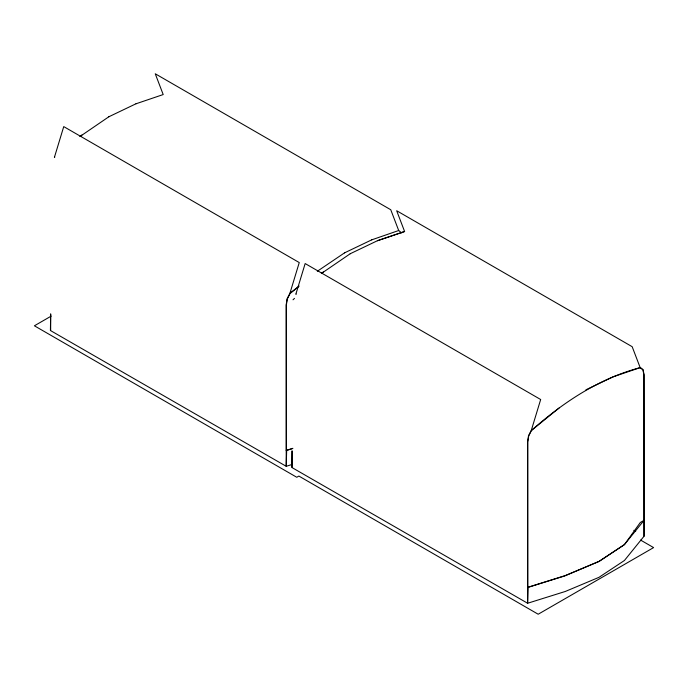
<?xml version="1.0" encoding="UTF-8"?>
<svg xmlns="http://www.w3.org/2000/svg" width="688" height="688" viewBox="0 0 688 688"><rect width="100%" height="100%" fill="white"/><g stroke="black" fill="none" stroke-linecap="round" stroke-linejoin="round"><path stroke-width="1.03" d="M291.961 464.503L286.217 466.301L286.174 304.853L287.102 298.824L289.906 293.337L299.254 262.567L63.743 126.601L54.404 157.363L54.782 157.139M377.411 240.74L404.604 231.512L396.666 210.726L632.169 346.692L640.115 367.478L643.117 369.843L644.054 374.797L644.054 536.21L624.429 560.496L598.999 577.327L565.33 591.456L527.627 603.256L527.584 441.808L528.522 435.779L531.325 430.284L540.673 399.522L305.162 263.556L295.814 294.318L296.201 294.094M293.011 299.805L294.473 298.377M80.247 136.362L81.889 135.02M297.878 287.197L290.104 293.449L287.3 298.936L286.371 304.965L286.371 450.502L292.503 448.585M321.657 273.317L323.3 271.975M559.009 408.061L531.523 430.404L528.719 435.891L527.782 441.92L527.782 587.449L564.624 575.968L599.188 561.331L624.429 544.604L644.054 520.326L640.313 522.484L624.429 544.604L598.999 561.442L565.33 575.564L527.627 587.363L528.1 587.096L527.627 603.256L291.824 467.462L292.082 450.829L292.082 467.255M79.954 136.534L108.988 116.676M299.177 286.053L289.906 293.337M321.365 273.489L350.407 253.631M317.306 271.27L344.697 252.763M51.153 316.127L34.4 325.794L296.769 477.274L298.867 476.062L538.188 614.229L653.6 547.596L640.571 540.071M108.799 116.788L136.086 103.725M344.499 252.874L371.795 239.811M350.209 253.743L377.506 240.68L404.604 231.512M585.918 389.821L613.111 376.818L640.313 367.59C599.076 378.477 563.128 402.394 531.523 430.404L531.325 430.284M135.992 103.785L163.194 94.557L155.247 73.771L390.758 209.745L398.696 230.523L401.697 232.888M371.701 239.863L398.696 230.523M292.907 448.318L286.217 450.408L286.681 450.141L286.217 466.301L50.413 330.507L50.663 313.874L50.663 330.3M633.837 530.319L635.695 531.394M640.115 367.478L642.919 369.731L643.856 374.685L644.054 536.21"/></g></svg>
